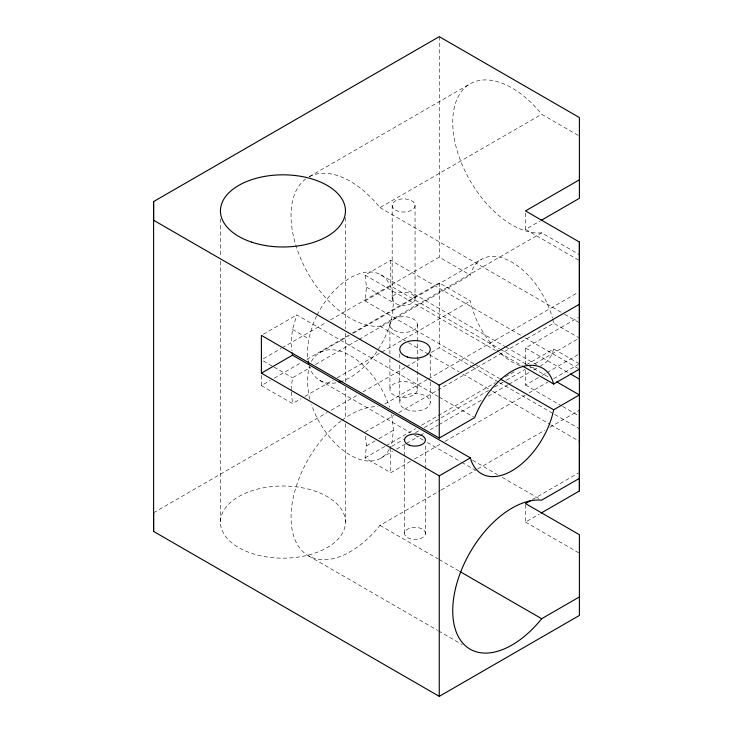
<?xml version="1.0" encoding="UTF-8"?>
<svg xmlns="http://www.w3.org/2000/svg" width="733" height="733" viewBox="0 0 733 733"><rect width="100%" height="100%" fill="white"/><g stroke="black" fill="none" stroke-linecap="round" stroke-linejoin="round"><path stroke-width="0.55" stroke-dasharray="3.67 2.75" d="M392.182 298.807L392.182 205.451M404.506 533.129L404.506 456.851M404.506 455.715L404.506 443.19M415.052 298.807L415.052 205.451M425.433 533.697A10.473 6.047 0 0 0 410.159 528.044A10.473 6.047 0 0 0 409.316 538.498A10.473 6.047 0 0 0 425.433 533.697L425.433 469.935M425.433 468.799L425.433 443.758M438.206 396.562L296.819 314.933L292.513 329.429L291.047 343.163L291.981 350.823M316.619 316.015A60.976 35.202 -60 0 0 312.991 324.27L308.685 338.765L307.209 352.5L308.144 360.16M473.811 363.687L365.034 300.887L366.5 287.153L365.034 275.113L390.753 260.261L521.126 335.531M317.132 314.998A60.976 35.202 -60 0 1 359.536 273.647A60.976 35.202 -60 0 1 391.981 290.671L393.447 302.711L391.981 316.445A60.976 35.202 -60 0 1 343.172 380.83M410.507 461.332L390.753 472.739L365.034 457.887L366.5 445.847L365.254 434.229M391.541 414.521A60.976 35.202 60 0 1 391.981 416.555L393.447 430.289L391.981 442.329A60.976 35.202 60 0 1 389.718 448.394M291.047 389.837L292.513 377.797L310.655 367.325M309.39 176.626L470.1 83.846M309.326 176.69A83.846 48.405 60 0 1 379.978 207.631L541.669 114.284L579.4 136.063M263.367 334.248L296.819 314.933M263.376 358.694L281.16 348.432M282.15 347.854L326.616 322.19M330.565 319.9L439.259 257.146L470.375 275.113A60.976 35.202 60 0 1 510.012 261.15A60.976 35.202 60 0 1 552.453 318.076M365.034 300.887L390.753 286.035L499.393 348.752M525.497 213.083L525.497 229.42L540.194 220.926M261.397 375.525L261.397 385.613L270.294 380.473M274.243 378.191L301.914 362.221M306.852 359.372L348.358 335.412M352.307 333.13L439.259 282.92L470.375 300.887A60.976 35.202 60 0 0 498.559 351.565M319.845 352.591L349.421 335.512M353.361 333.231L481.535 259.235M305.762 178.925A83.846 48.405 60 0 0 304.497 266.766A83.846 48.405 60 0 0 379.978 326.212L541.669 232.856L579.4 254.635M315.584 364.484L357.979 340.002M358.968 339.434L470.375 275.113M261.397 385.613L292.513 403.571L301.071 398.633M304.873 396.434L333.332 380.006M337.272 377.733L380.656 352.683M381.636 352.115L470.375 300.887M153.6 512.752L327.184 412.542M331.151 410.251L357.933 394.785M362.89 391.926L405.541 367.297M406.531 366.729L419.423 359.28M431.325 352.417L439.259 347.836L471.832 366.637M384.907 403.938L427.357 379.428M428.347 378.86L578.41 292.229M365.034 432.113L393.951 415.419M398.88 412.569L553.672 323.207L579.4 338.06M525.497 364.814L525.497 347.992L578.419 317.444M366.5 445.847L375.159 440.854M379.007 438.627L393.447 430.289M365.034 457.887L385.246 446.223M386.209 445.664L415.638 428.668M421.557 425.25L495.499 382.562M505.367 376.872L514.236 371.75M526.065 364.915L553.672 348.981L579.4 363.825M391.743 446.397L403.59 439.553M415.446 432.708L419.395 430.427M424.334 427.577L440.139 418.461M441.129 417.883L488.535 390.515M494.454 387.097L505.321 380.821M506.311 380.253L525.075 369.414M534.953 363.715L578.41 338.628M380.821 458.207L392.65 451.372M396.599 449.1L405.468 443.978M406.458 443.41L419.276 436.007M420.256 435.439L424.205 433.157M430.115 429.749L438.004 425.195M438.994 424.627L482.369 399.577M488.288 396.159L508.006 384.779M508.995 384.211L529.693 372.254M533.642 369.973L537.582 367.7M525.497 370.422L525.497 385.008L538.242 377.651M542.154 375.388L546.076 373.124M547.056 372.556L578.419 354.451M414.457 459.05L441.129 443.657M445.078 441.376L525.075 395.188M529.024 392.906L547.789 382.076M553.717 378.659L578.41 364.402M341.23 420.797A83.846 48.405 -60 0 0 294.419 538.233A83.846 48.405 -60 0 0 379.978 525.369L440.194 490.597M441.184 490.029L476.725 469.505M477.714 468.937L544.848 430.179M549.777 427.33L579.4 410.233M532.36 499.622L578.419 473.032M525.497 504.67L525.497 522.088L539.222 514.172M525.497 229.42L579.4 260.536M379.978 207.631L563.604 313.651M564.584 314.219L579.4 322.767M525.075 337.812L578.41 368.598M525.497 347.992L568.616 372.886M380.821 274.793L505.046 346.517M506.036 347.085L536.602 364.732M500.382 349.329L527.054 364.722M528.035 365.291L549.768 377.834M365.034 275.113L495.499 350.438M499.448 352.71L522.125 365.804M366.5 287.153L393.447 302.711M525.497 385.008L561.753 405.945M562.733 406.503L579.4 416.124M474.801 364.255L499.448 378.485M472.812 367.206L498.477 382.021M499.457 382.589L553.736 413.925M554.725 414.493L579.4 428.741M379.978 326.212L407.612 342.174M408.602 342.742L428.347 354.14M429.336 354.708L458.95 371.805M462.899 374.087L491.531 390.616M492.521 391.184L549.777 424.251M550.767 424.819L579.4 441.348M439.186 397.13L473.701 417.05M292.513 329.429L308.685 338.765M472.657 460.297L497.304 474.526M502.233 477.375L538.709 498.431M319.845 380.409L410.544 432.782M414.493 435.054L423.362 440.176M427.312 442.457L460.828 461.808M461.817 462.376L474.636 469.78M263.339 360.957L273.07 366.573M274.041 367.132L292.513 377.797M525.497 522.088L579.4 553.204M379.978 525.369L438.142 558.949M439.131 559.517L458.849 570.906M308.41 555.806L437.564 630.371M438.554 630.939L462.211 644.6M291.267 391.953L292.513 403.571M439.259 36.65L439.259 257.146M439.259 282.92L439.259 347.836M430.253 353.883L430.253 377.522M430.253 382.021L430.253 402.28A15.246 8.805 0 0 1 407.383 409.903A15.246 8.805 0 0 1 407.383 394.666A15.246 8.805 0 0 1 430.253 402.28M417.334 324.582L417.334 370.128M417.334 371.264L417.334 389.489A13.716 7.926 0 0 1 396.755 396.342A13.716 7.926 0 0 1 396.755 382.626A13.716 7.926 0 0 1 417.334 389.489M399.76 353.883L399.76 360.636M399.76 365.144L399.76 402.28M390.753 260.261L390.753 286.035M390.753 448.092L390.753 472.739M389.892 324.582L389.892 354.186M389.892 358.739L389.892 389.489M345.463 217.774L345.463 328.75M345.463 333.323L345.463 382.516M345.463 387.088L345.463 419.129M345.463 423.701L345.463 522.088A62.507 36.082 0 0 1 251.703 553.342A62.507 36.082 0 0 1 251.703 490.835A62.507 36.082 0 0 1 345.463 522.088M220.459 218.92L220.459 256.669M220.459 261.25L220.459 522.088M335.943 382.846A60.976 35.202 -60 0 1 309.317 366.656M533.587 367.609A60.976 35.202 60 0 1 528.53 367.572M520.192 365.648A60.976 35.202 60 0 1 499.329 352.298M552.728 319.112A60.976 35.202 60 0 1 553.672 323.207M553.672 348.981A60.976 35.202 60 0 1 540.697 365.785M389.241 449.311A60.976 35.202 60 0 1 350.411 455.23A60.976 35.202 60 0 1 311.488 404.589M309.903 399.366A60.976 35.202 60 0 1 308.685 394.235L307.209 380.5L308.685 368.47A60.976 35.202 60 0 1 309.317 366.344M311.415 361.488A60.976 35.202 60 0 1 350.658 355.798A60.976 35.202 60 0 1 389.516 407.255M541.669 232.856A83.846 48.405 60 0 1 452.737 122.228A83.846 48.405 60 0 1 541.669 114.284M342.137 420.119A83.846 48.405 -60 0 1 377.898 406.668M395.527 303.471A11.435 6.597 0 0 0 414.658 300.512A11.435 6.597 0 0 0 400.658 292.43A11.435 6.597 0 0 0 395.527 303.471M393.914 330.18A13.716 7.926 0 0 0 416.866 326.625A13.716 7.926 0 0 0 400.062 316.922A13.716 7.926 0 0 0 393.914 330.18M395.527 210.114A11.435 6.597 0 0 0 414.658 207.155A11.435 6.597 0 0 0 400.658 199.074A11.435 6.597 0 0 0 395.527 210.114"/><path stroke-width="1.1" d="M530.399 500.758L525.497 503.58L579.4 534.705L579.4 615.445L439.259 696.35L153.6 531.425L153.6 512.752M541.174 220.367L579.4 198.295L579.4 117.555L439.259 36.65L153.6 201.575L153.6 220.248L439.259 385.164L579.4 304.259M541.174 513.036L579.4 490.973L579.4 410.233M579.4 353.892L579.4 242.027L525.497 210.912L579.4 179.796M579.4 369.175L553.672 384.019A60.976 35.202 -60 0 0 517.654 368.342A60.976 35.202 -60 0 0 474.682 417.618L439.259 438.068L261.397 335.384L261.397 373.161L292.513 355.203L470.375 457.887A60.976 35.202 -60 0 0 512.028 470.742A60.976 35.202 -60 0 0 553.672 409.793L579.4 394.94L556.677 381.829M261.397 373.161L439.259 475.845L470.375 457.887M579.4 478.365L541.669 500.144A83.846 48.405 -60 0 0 452.737 610.772A83.846 48.405 -60 0 0 541.669 618.716L579.4 596.937M570.576 374.022L579.4 379.108M523.105 366.381L553.672 384.019M500.437 379.053L553.672 409.793M459.838 571.474L541.669 618.716M308.281 361.25L308.685 364.53M292.247 353.013L292.513 355.203M579.4 242.027L579.4 490.973M439.259 385.164L439.259 438.068M439.259 475.845L439.259 696.35M153.6 201.575L153.6 531.425M342.155 381.206A60.976 35.202 -60 0 1 339.168 382.14M409.316 445.142A10.473 6.047 0 0 0 425.433 440.341A10.473 6.047 0 0 0 410.159 434.687A10.473 6.047 0 0 0 409.316 445.142M407.383 357.008A15.246 8.805 0 0 0 430.253 349.384A15.246 8.805 0 0 0 407.383 341.761A15.246 8.805 0 0 0 407.383 357.008M251.703 242.156A62.507 36.082 0 0 0 345.463 210.912A62.507 36.082 0 0 0 251.703 179.658A62.507 36.082 0 0 0 251.703 242.156"/></g></svg>
